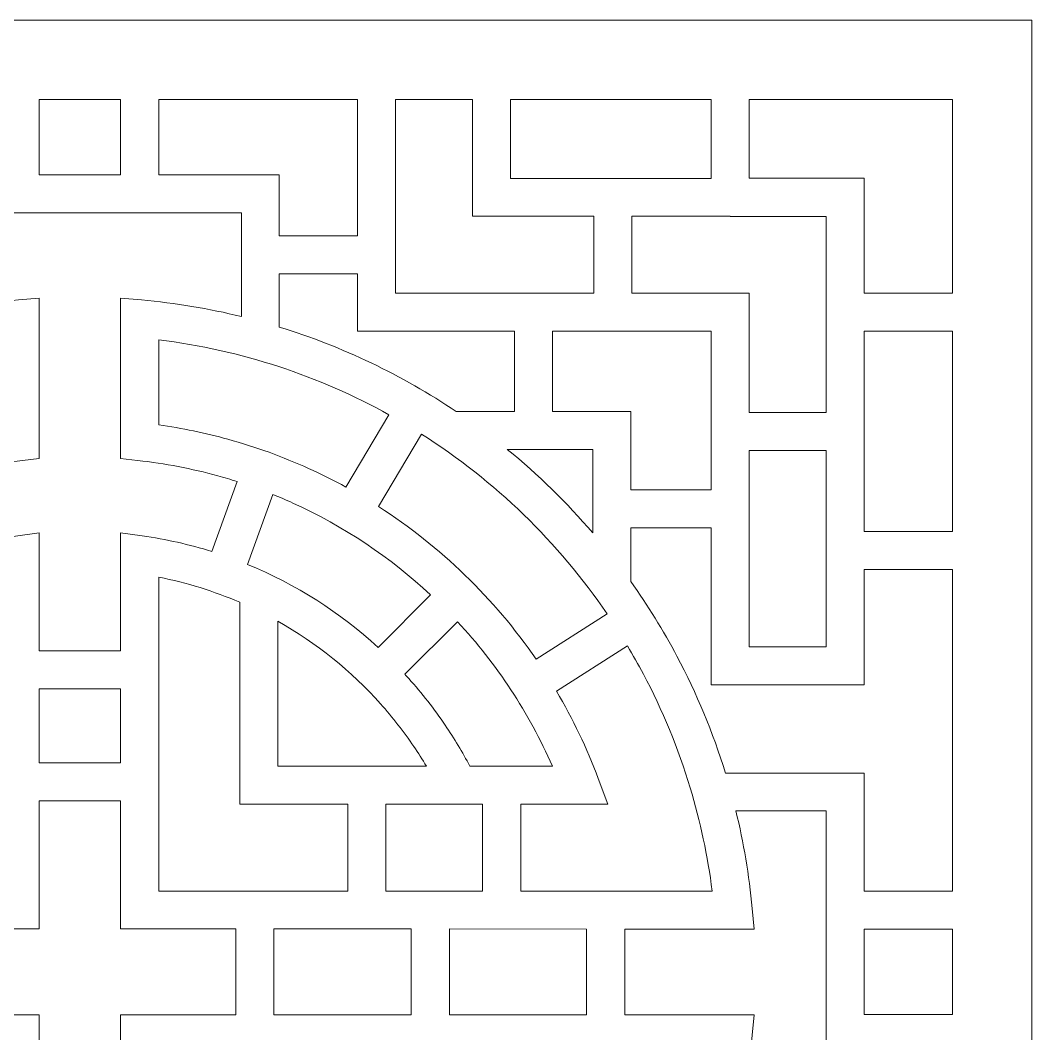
# Model space of a CAD drawing. Header units: centimetres. Extents: x -27.5 to -14.8, y 3.4 to 9.5.
# Drawn here: x -24.646 to -21.411, y 6.257 to 9.5 of the extents above; entities that cross this region are included whole.
import ezdxf

# ---------------------------------------------------------------- set-up
doc = ezdxf.new("R2010")
doc.units = ezdxf.units.CM
doc.header["$MEASUREMENT"] = 0
doc.layers.add('layer 1', color=7, linetype='Continuous')

msp = doc.modelspace()

# ---------------------------------------------------------------- linework, layer by layer
at = {"layer": 'layer 1', "color": 250, "lineweight": 9}
for points, knots in [([(-27.5, 9.5), (-27.5, 9.5), (-21.41051, 9.5), (-21.41051, 9.5), (-21.41051, 9.5), (-21.41051, 9.5), (-21.41051, 3.41051), (-21.41051, 3.41051), (-21.41051, 3.41051), (-21.41051, 3.41051), (-27.5, 3.41051), (-27.5, 3.41051), (-27.5, 3.41051), (-27.5, 3.41051), (-27.5, 9.5), (-27.5, 9.5)], [0, 0, 0, 0, 0.2, 0.2, 0.2, 0.2, 0.4, 0.4, 0.4, 0.4, 0.6, 0.6, 0.6, 0.6, 1, 1, 1, 1]), ([(-24.58539, 9.24627), (-24.58539, 9.24627), (-24.58539, 9.00568), (-24.58539, 9.00568), (-24.58539, 9.00568), (-24.58539, 9.00568), (-24.32511, 9.00568), (-24.32511, 9.00568), (-24.32511, 9.00568), (-24.32511, 9.00568), (-24.32511, 9.24627), (-24.32511, 9.24627), (-24.32511, 9.24627), (-24.32511, 9.24627), (-24.58539, 9.24627), (-24.58539, 9.24627)], [0, 0, 0, 0, 0.2, 0.2, 0.2, 0.2, 0.4, 0.4, 0.4, 0.4, 0.6, 0.6, 0.6, 0.6, 1, 1, 1, 1]), ([(-24.20332, 9.24627), (-24.20332, 9.24627), (-24.20332, 9.00568), (-24.20332, 9.00568), (-24.20332, 9.00568), (-24.20332, 9.00568), (-23.87824, 9.00568), (-23.87824, 9.00568), (-23.87824, 9.00568), (-23.87824, 9.00568), (-23.81758, 9.00568), (-23.81758, 9.00568), (-23.81758, 9.00568), (-23.81758, 9.00568), (-23.81758, 8.94478), (-23.81758, 8.94478), (-23.81758, 8.94478), (-23.81758, 8.94478), (-23.81758, 8.81064), (-23.81758, 8.81064), (-23.81758, 8.81064), (-23.81758, 8.81064), (-23.56751, 8.81064), (-23.56751, 8.81064), (-23.56751, 8.81064), (-23.56751, 8.81064), (-23.56751, 8.93348), (-23.56751, 8.93348), (-23.56751, 8.93348), (-23.56751, 8.93348), (-23.56728, 8.93348), (-23.56728, 8.93348), (-23.56728, 8.93348), (-23.56728, 8.93348), (-23.56728, 9.24627), (-23.56728, 9.24627), (-23.56728, 9.24627), (-23.56728, 9.24627), (-24.20332, 9.24627), (-24.20332, 9.24627)], [0, 0, 0, 0, 0.0909091, 0.0909091, 0.0909091, 0.0909091, 0.1818182, 0.1818182, 0.1818182, 0.1818182, 0.2727273, 0.2727273, 0.2727273, 0.2727273, 0.3636364, 0.3636364, 0.3636364, 0.3636364, 0.4545455, 0.4545455, 0.4545455, 0.4545455, 0.5454545, 0.5454545, 0.5454545, 0.5454545, 0.6363636, 0.6363636, 0.6363636, 0.6363636, 0.7272727, 0.7272727, 0.7272727, 0.7272727, 0.8181818, 0.8181818, 0.8181818, 0.8181818, 1, 1, 1, 1]), ([(-23.44596, 9.24627), (-23.44596, 9.24627), (-23.44596, 8.93348), (-23.44596, 8.93348), (-23.44596, 8.93348), (-23.44596, 8.93348), (-23.44572, 8.93348), (-23.44572, 8.93348), (-23.44572, 8.93348), (-23.44572, 8.93348), (-23.44572, 8.62689), (-23.44572, 8.62689), (-23.44572, 8.62689), (-23.44572, 8.62689), (-23.13913, 8.62689), (-23.13913, 8.62689), (-23.13913, 8.62689), (-23.13913, 8.62689), (-23.13913, 8.62665), (-23.13913, 8.62665), (-23.13913, 8.62665), (-23.13913, 8.62665), (-22.81155, 8.62665), (-22.81155, 8.62665), (-22.81155, 8.62665), (-22.81155, 8.62665), (-22.81155, 8.87283), (-22.81155, 8.87283), (-22.81155, 8.87283), (-22.81155, 8.87283), (-23.13913, 8.87283), (-23.13913, 8.87283), (-23.13913, 8.87283), (-23.13913, 8.87283), (-23.19979, 8.87283), (-23.19979, 8.87283), (-23.19979, 8.87283), (-23.19979, 8.87283), (-23.19979, 8.93348), (-23.19979, 8.93348), (-23.19979, 8.93348), (-23.19979, 8.93348), (-23.19979, 9.24627), (-23.19979, 9.24627), (-23.19979, 9.24627), (-23.19979, 9.24627), (-23.44596, 9.24627), (-23.44596, 9.24627)], [0, 0, 0, 0, 0.0769231, 0.0769231, 0.0769231, 0.0769231, 0.1538462, 0.1538462, 0.1538462, 0.1538462, 0.2307692, 0.2307692, 0.2307692, 0.2307692, 0.3076923, 0.3076923, 0.3076923, 0.3076923, 0.3846154, 0.3846154, 0.3846154, 0.3846154, 0.4615385, 0.4615385, 0.4615385, 0.4615385, 0.5384615, 0.5384615, 0.5384615, 0.5384615, 0.6153846, 0.6153846, 0.6153846, 0.6153846, 0.6923077, 0.6923077, 0.6923077, 0.6923077, 0.7692308, 0.7692308, 0.7692308, 0.7692308, 0.8461538, 0.8461538, 0.8461538, 0.8461538, 1, 1, 1, 1]), ([(-23.07847, 9.24627), (-23.07847, 9.24627), (-23.07847, 8.99414), (-23.07847, 8.99414), (-23.07847, 8.99414), (-23.07847, 8.99414), (-22.43588, 8.99414), (-22.43588, 8.99414), (-22.43588, 8.99414), (-22.43588, 8.99414), (-22.43588, 8.99438), (-22.43588, 8.99438), (-22.43588, 8.99438), (-22.43588, 8.99438), (-22.43564, 8.99438), (-22.43564, 8.99438), (-22.43564, 8.99438), (-22.43564, 8.99438), (-22.43564, 9.24627), (-22.43564, 9.24627), (-22.43564, 9.24627), (-22.43564, 9.24627), (-23.07847, 9.24627), (-23.07847, 9.24627)], [0, 0, 0, 0, 0.1428571, 0.1428571, 0.1428571, 0.1428571, 0.2857143, 0.2857143, 0.2857143, 0.2857143, 0.4285714, 0.4285714, 0.4285714, 0.4285714, 0.5714286, 0.5714286, 0.5714286, 0.5714286, 0.7142857, 0.7142857, 0.7142857, 0.7142857, 1, 1, 1, 1]), ([(-22.31433, 9.24627), (-22.31433, 9.24627), (-22.31433, 8.99438), (-22.31433, 8.99438), (-22.31433, 8.99438), (-22.31433, 8.99438), (-22.0075, 8.99438), (-22.0075, 8.99438), (-22.0075, 8.99438), (-22.0075, 8.99438), (-21.9466, 8.99438), (-21.9466, 8.99438), (-21.9466, 8.99438), (-21.9466, 8.99438), (-21.9466, 8.93348), (-21.9466, 8.93348), (-21.9466, 8.93348), (-21.9466, 8.93348), (-21.9466, 8.62689), (-21.9466, 8.62689), (-21.9466, 8.62689), (-21.9466, 8.62689), (-21.66424, 8.62689), (-21.66424, 8.62689), (-21.66424, 8.62689), (-21.66424, 8.62689), (-21.66424, 9.24627), (-21.66424, 9.24627), (-21.66424, 9.24627), (-21.66424, 9.24627), (-22.31433, 9.24627), (-22.31433, 9.24627)], [0, 0, 0, 0, 0.1111111, 0.1111111, 0.1111111, 0.1111111, 0.2222222, 0.2222222, 0.2222222, 0.2222222, 0.3333333, 0.3333333, 0.3333333, 0.3333333, 0.4444444, 0.4444444, 0.4444444, 0.4444444, 0.5555556, 0.5555556, 0.5555556, 0.5555556, 0.6666667, 0.6666667, 0.6666667, 0.6666667, 0.7777778, 0.7777778, 0.7777778, 0.7777778, 1, 1, 1, 1]), ([(-23.93889, 8.55202), (-23.93889, 8.55202), (-23.93889, 8.88389), (-23.93889, 8.88389), (-23.93889, 8.88389), (-23.93889, 8.88389), (-24.97161, 8.88389), (-24.97161, 8.88389), (-24.97161, 8.88389), (-24.97161, 8.88389), (-24.97161, 8.55202), (-24.97161, 8.55202), (-24.97161, 8.55202), (-24.86766, 8.57747), (-24.76077, 8.59547), (-24.65152, 8.60527), (-24.65152, 8.60527), (-24.65152, 8.60527), (-24.58539, 8.6112), (-24.58539, 8.6112), (-24.58539, 8.6112), (-24.58539, 8.6112), (-24.58539, 8.54485), (-24.58539, 8.54485), (-24.58539, 8.54485), (-24.58539, 8.54485), (-24.58539, 8.15213), (-24.58539, 8.15213), (-24.58539, 8.15213), (-24.58539, 8.15213), (-24.58539, 8.09774), (-24.58539, 8.09774), (-24.58539, 8.09774), (-24.58539, 8.09774), (-24.63962, 8.09171), (-24.63962, 8.09171), (-24.63962, 8.09171), (-24.63962, 8.09171), (-24.63968, 8.09171), (-24.63968, 8.09171), (-24.63968, 8.09171), (-24.72765, 8.08197), (-24.81324, 8.06542), (-24.89591, 8.04258), (-24.89591, 8.04258), (-24.91673, 8.03683), (-24.93741, 8.03067), (-24.95793, 8.0241), (-24.95793, 8.0241), (-24.95793, 8.0241), (-24.8772, 7.80023), (-24.8772, 7.80023), (-24.8772, 7.80023), (-24.8053, 7.82271), (-24.73094, 7.8396), (-24.65461, 7.85035), (-24.65461, 7.85035), (-24.65461, 7.85035), (-24.58539, 7.86011), (-24.58539, 7.86011), (-24.58539, 7.86011), (-24.58539, 7.86011), (-24.58539, 7.79017), (-24.58539, 7.79017), (-24.58539, 7.79017), (-24.58539, 7.79017), (-24.58539, 7.48234), (-24.58539, 7.48234), (-24.58539, 7.48234), (-24.58539, 7.48234), (-24.32511, 7.48234), (-24.32511, 7.48234), (-24.32511, 7.48234), (-24.32511, 7.48234), (-24.32511, 7.79017), (-24.32511, 7.79017), (-24.32511, 7.79017), (-24.32511, 7.79017), (-24.32511, 7.86011), (-24.32511, 7.86011), (-24.32511, 7.86011), (-24.32511, 7.86011), (-24.25589, 7.85035), (-24.25589, 7.85035), (-24.25589, 7.85035), (-24.17956, 7.8396), (-24.1052, 7.82271), (-24.03331, 7.80023), (-24.03331, 7.80023), (-24.03331, 7.80023), (-23.95257, 8.02411), (-23.95257, 8.02411), (-23.95257, 8.02411), (-23.9731, 8.03067), (-23.99378, 8.03683), (-24.0146, 8.04258), (-24.0146, 8.04258), (-24.09726, 8.06542), (-24.18285, 8.08197), (-24.27083, 8.09171), (-24.27083, 8.09171), (-24.27083, 8.09171), (-24.27088, 8.09171), (-24.27088, 8.09171), (-24.27088, 8.09171), (-24.27088, 8.09171), (-24.32511, 8.09774), (-24.32511, 8.09774), (-24.32511, 8.09774), (-24.32511, 8.09774), (-24.32511, 8.15213), (-24.32511, 8.15213), (-24.32511, 8.15213), (-24.32511, 8.15213), (-24.32511, 8.54485), (-24.32511, 8.54485), (-24.32511, 8.54485), (-24.32511, 8.54485), (-24.32511, 8.6112), (-24.32511, 8.6112), (-24.32511, 8.6112), (-24.32511, 8.6112), (-24.25899, 8.60527), (-24.25899, 8.60527), (-24.25899, 8.60527), (-24.14973, 8.59547), (-24.04285, 8.57748), (-23.93889, 8.55202)], [0, 0, 0, 0, 0.030303, 0.030303, 0.030303, 0.030303, 0.0606061, 0.0606061, 0.0606061, 0.0606061, 0.0909091, 0.0909091, 0.0909091, 0.0909091, 0.1212121, 0.1212121, 0.1212121, 0.1212121, 0.1515152, 0.1515152, 0.1515152, 0.1515152, 0.1818182, 0.1818182, 0.1818182, 0.1818182, 0.2121212, 0.2121212, 0.2121212, 0.2121212, 0.2424242, 0.2424242, 0.2424242, 0.2424242, 0.2727273, 0.2727273, 0.2727273, 0.2727273, 0.3030303, 0.3030303, 0.3030303, 0.3030303, 0.3333333, 0.3333333, 0.3333333, 0.3333333, 0.3636364, 0.3636364, 0.3636364, 0.3636364, 0.3939394, 0.3939394, 0.3939394, 0.3939394, 0.4242424, 0.4242424, 0.4242424, 0.4242424, 0.4545455, 0.4545455, 0.4545455, 0.4545455, 0.4848485, 0.4848485, 0.4848485, 0.4848485, 0.5151515, 0.5151515, 0.5151515, 0.5151515, 0.5454545, 0.5454545, 0.5454545, 0.5454545, 0.5757576, 0.5757576, 0.5757576, 0.5757576, 0.6060606, 0.6060606, 0.6060606, 0.6060606, 0.6363636, 0.6363636, 0.6363636, 0.6363636, 0.6666667, 0.6666667, 0.6666667, 0.6666667, 0.6969697, 0.6969697, 0.6969697, 0.6969697, 0.7272727, 0.7272727, 0.7272727, 0.7272727, 0.7575758, 0.7575758, 0.7575758, 0.7575758, 0.7878788, 0.7878788, 0.7878788, 0.7878788, 0.8181818, 0.8181818, 0.8181818, 0.8181818, 0.8484848, 0.8484848, 0.8484848, 0.8484848, 0.8787879, 0.8787879, 0.8787879, 0.8787879, 0.9090909, 0.9090909, 0.9090909, 0.9090909, 0.9393939, 0.9393939, 0.9393939, 0.9393939, 1, 1, 1, 1]), ([(-22.31409, 8.24482), (-22.31409, 8.24482), (-22.06839, 8.24482), (-22.06839, 8.24482), (-22.06839, 8.24482), (-22.06839, 8.24482), (-22.06839, 8.566), (-22.06839, 8.566), (-22.06839, 8.566), (-22.06839, 8.566), (-22.06839, 8.87259), (-22.06839, 8.87259), (-22.06839, 8.87259), (-22.06839, 8.87259), (-22.37498, 8.87259), (-22.37498, 8.87259), (-22.37498, 8.87259), (-22.37498, 8.87259), (-22.37498, 8.87282), (-22.37498, 8.87282), (-22.37498, 8.87282), (-22.37498, 8.87282), (-22.68976, 8.87283), (-22.68976, 8.87283), (-22.68976, 8.87283), (-22.68976, 8.87283), (-22.68976, 8.62666), (-22.68976, 8.62666), (-22.68976, 8.62666), (-22.68976, 8.62666), (-22.37498, 8.62666), (-22.37498, 8.62666), (-22.37498, 8.62666), (-22.37498, 8.62666), (-22.31409, 8.62666), (-22.31409, 8.62666), (-22.31409, 8.62666), (-22.31409, 8.62666), (-22.31409, 8.566), (-22.31409, 8.566), (-22.31409, 8.566), (-22.31409, 8.566), (-22.31409, 8.24482), (-22.31409, 8.24482)], [0, 0, 0, 0, 0.0833333, 0.0833333, 0.0833333, 0.0833333, 0.1666667, 0.1666667, 0.1666667, 0.1666667, 0.25, 0.25, 0.25, 0.25, 0.3333333, 0.3333333, 0.3333333, 0.3333333, 0.4166667, 0.4166667, 0.4166667, 0.4166667, 0.5, 0.5, 0.5, 0.5, 0.5833333, 0.5833333, 0.5833333, 0.5833333, 0.6666667, 0.6666667, 0.6666667, 0.6666667, 0.75, 0.75, 0.75, 0.75, 0.8333333, 0.8333333, 0.8333333, 0.8333333, 1, 1, 1, 1]), ([(-23.81758, 8.68885), (-23.81758, 8.68885), (-23.81758, 8.51855), (-23.81758, 8.51855), (-23.81758, 8.51855), (-23.61458, 8.456), (-23.42436, 8.36433), (-23.25178, 8.24842), (-23.25178, 8.24842), (-23.25178, 8.24842), (-23.06556, 8.24842), (-23.06556, 8.24842), (-23.06556, 8.24842), (-23.06556, 8.24842), (-23.06556, 8.50534), (-23.06556, 8.50534), (-23.06556, 8.50534), (-23.06556, 8.50534), (-23.13913, 8.50534), (-23.13913, 8.50534), (-23.13913, 8.50534), (-23.13913, 8.50534), (-23.13913, 8.5051), (-23.13913, 8.5051), (-23.13913, 8.5051), (-23.13913, 8.5051), (-23.50662, 8.5051), (-23.50662, 8.5051), (-23.50662, 8.5051), (-23.50662, 8.5051), (-23.50662, 8.5051), (-23.50662, 8.5051), (-23.50662, 8.5051), (-23.50662, 8.5051), (-23.56751, 8.5051), (-23.56751, 8.5051), (-23.56751, 8.5051), (-23.56751, 8.5051), (-23.56751, 8.56599), (-23.56751, 8.56599), (-23.56751, 8.56599), (-23.56751, 8.56599), (-23.56751, 8.68885), (-23.56751, 8.68885), (-23.56751, 8.68885), (-23.56751, 8.68885), (-23.81758, 8.68885), (-23.81758, 8.68885)], [0, 0, 0, 0, 0.0769231, 0.0769231, 0.0769231, 0.0769231, 0.1538462, 0.1538462, 0.1538462, 0.1538462, 0.2307692, 0.2307692, 0.2307692, 0.2307692, 0.3076923, 0.3076923, 0.3076923, 0.3076923, 0.3846154, 0.3846154, 0.3846154, 0.3846154, 0.4615385, 0.4615385, 0.4615385, 0.4615385, 0.5384615, 0.5384615, 0.5384615, 0.5384615, 0.6153846, 0.6153846, 0.6153846, 0.6153846, 0.6923077, 0.6923077, 0.6923077, 0.6923077, 0.7692308, 0.7692308, 0.7692308, 0.7692308, 0.8461538, 0.8461538, 0.8461538, 0.8461538, 1, 1, 1, 1]), ([(-22.43588, 8.50534), (-22.43588, 8.50534), (-22.94377, 8.50534), (-22.94377, 8.50534), (-22.94377, 8.50534), (-22.94377, 8.50534), (-22.94377, 8.24842), (-22.94377, 8.24842), (-22.94377, 8.24842), (-22.94377, 8.24842), (-22.75381, 8.24842), (-22.75381, 8.24842), (-22.75381, 8.24842), (-22.75381, 8.24842), (-22.69315, 8.24842), (-22.69315, 8.24842), (-22.69315, 8.24842), (-22.69315, 8.24842), (-22.69315, 8.18776), (-22.69315, 8.18776), (-22.69315, 8.18776), (-22.69315, 8.18776), (-22.69315, 7.9978), (-22.69315, 7.9978), (-22.69315, 7.9978), (-22.69315, 7.9978), (-22.43588, 7.9978), (-22.43588, 7.9978), (-22.43588, 7.9978), (-22.43588, 7.9978), (-22.43588, 8.50534), (-22.43588, 8.50534)], [0, 0, 0, 0, 0.1111111, 0.1111111, 0.1111111, 0.1111111, 0.2222222, 0.2222222, 0.2222222, 0.2222222, 0.3333333, 0.3333333, 0.3333333, 0.3333333, 0.4444444, 0.4444444, 0.4444444, 0.4444444, 0.5555556, 0.5555556, 0.5555556, 0.5555556, 0.6666667, 0.6666667, 0.6666667, 0.6666667, 0.7777778, 0.7777778, 0.7777778, 0.7777778, 1, 1, 1, 1]), ([(-21.66424, 8.50511), (-21.66424, 8.50511), (-21.9466, 8.50511), (-21.9466, 8.50511), (-21.9466, 8.50511), (-21.9466, 8.50511), (-21.9466, 7.86468), (-21.9466, 7.86468), (-21.9466, 7.86468), (-21.9466, 7.86468), (-21.66424, 7.86468), (-21.66424, 7.86468), (-21.66424, 7.86468), (-21.66424, 7.86468), (-21.66424, 8.50511), (-21.66424, 8.50511)], [0, 0, 0, 0, 0.2, 0.2, 0.2, 0.2, 0.4, 0.4, 0.4, 0.4, 0.6, 0.6, 0.6, 0.6, 1, 1, 1, 1]), ([(-23.46696, 8.23798), (-23.69008, 8.36182), (-23.93887, 8.44499), (-24.20332, 8.47741), (-24.20332, 8.47741), (-24.20332, 8.47741), (-24.20332, 8.2057), (-24.20332, 8.2057), (-24.20332, 8.2057), (-24.1282, 8.19501), (-24.0544, 8.17955), (-23.98225, 8.15961), (-23.98225, 8.15961), (-23.89279, 8.13491), (-23.80653, 8.10353), (-23.72405, 8.06609), (-23.72405, 8.06609), (-23.68334, 8.04761), (-23.64346, 8.02762), (-23.60447, 8.00621), (-23.60447, 8.00621), (-23.60447, 8.00621), (-23.46696, 8.23798), (-23.46696, 8.23798)], [0, 0, 0, 0, 0.1428571, 0.1428571, 0.1428571, 0.1428571, 0.2857143, 0.2857143, 0.2857143, 0.2857143, 0.4285714, 0.4285714, 0.4285714, 0.4285714, 0.5714286, 0.5714286, 0.5714286, 0.5714286, 0.7142857, 0.7142857, 0.7142857, 0.7142857, 1, 1, 1, 1]), ([(-22.76881, 7.60051), (-22.9253, 7.83034), (-23.12757, 8.02648), (-23.36246, 8.17585), (-23.36246, 8.17585), (-23.36246, 8.17585), (-23.49999, 7.94405), (-23.49999, 7.94405), (-23.49999, 7.94405), (-23.30129, 7.81642), (-23.12979, 7.6501), (-22.99613, 7.45571), (-22.99613, 7.45571), (-22.99613, 7.45571), (-22.76881, 7.60051), (-22.76881, 7.60051)], [0, 0, 0, 0, 0.2, 0.2, 0.2, 0.2, 0.4, 0.4, 0.4, 0.4, 0.6, 0.6, 0.6, 0.6, 1, 1, 1, 1]), ([(-22.81447, 8.12711), (-22.81447, 8.12711), (-23.08827, 8.1271), (-23.08827, 8.1271), (-23.08827, 8.1271), (-22.98928, 8.04617), (-22.89765, 7.9566), (-22.81447, 7.85957), (-22.81447, 7.85957), (-22.81447, 7.85957), (-22.81447, 8.12711), (-22.81447, 8.12711)], [0, 0, 0, 0, 0.25, 0.25, 0.25, 0.25, 0.5, 0.5, 0.5, 0.5, 1, 1, 1, 1]), ([(-22.06839, 8.12303), (-22.06839, 8.12303), (-22.31409, 8.12303), (-22.31409, 8.12303), (-22.31409, 8.12303), (-22.31409, 8.12303), (-22.31409, 7.49526), (-22.31409, 7.49526), (-22.31409, 7.49526), (-22.31409, 7.49526), (-22.06839, 7.49526), (-22.06839, 7.49526), (-22.06839, 7.49526), (-22.06839, 7.49526), (-22.06839, 8.12303), (-22.06839, 8.12303)], [0, 0, 0, 0, 0.2, 0.2, 0.2, 0.2, 0.4, 0.4, 0.4, 0.4, 0.6, 0.6, 0.6, 0.6, 1, 1, 1, 1]), ([(-23.91922, 7.75906), (-23.7643, 7.69542), (-23.62322, 7.60498), (-23.50175, 7.49351), (-23.50175, 7.49351), (-23.50175, 7.49351), (-23.33349, 7.66177), (-23.33349, 7.66177), (-23.33349, 7.66177), (-23.46274, 7.78182), (-23.6113, 7.88137), (-23.774, 7.95524), (-23.774, 7.95524), (-23.79529, 7.96491), (-23.8168, 7.97413), (-23.8385, 7.98289), (-23.8385, 7.98289), (-23.8385, 7.98289), (-23.91922, 7.75906), (-23.91922, 7.75906)], [0, 0, 0, 0, 0.1666667, 0.1666667, 0.1666667, 0.1666667, 0.3333333, 0.3333333, 0.3333333, 0.3333333, 0.5, 0.5, 0.5, 0.5, 0.6666667, 0.6666667, 0.6666667, 0.6666667, 1, 1, 1, 1]), ([(-21.66424, 7.74289), (-21.66424, 7.74289), (-21.9466, 7.74289), (-21.9466, 7.74289), (-21.9466, 7.74289), (-21.9466, 7.74289), (-21.9466, 7.43436), (-21.9466, 7.43436), (-21.9466, 7.43436), (-21.9466, 7.43436), (-21.9466, 7.37347), (-21.9466, 7.37347), (-21.9466, 7.37347), (-21.9466, 7.37347), (-22.0075, 7.37347), (-22.0075, 7.37347), (-22.0075, 7.37347), (-22.0075, 7.37347), (-22.37498, 7.37347), (-22.37498, 7.37347), (-22.37498, 7.37347), (-22.37498, 7.37347), (-22.43588, 7.37347), (-22.43588, 7.37347), (-22.43588, 7.37347), (-22.43588, 7.37347), (-22.43588, 7.43436), (-22.43588, 7.43436), (-22.43588, 7.43436), (-22.43588, 7.43436), (-22.43588, 7.87601), (-22.43588, 7.87601), (-22.43588, 7.87601), (-22.43588, 7.87601), (-22.69315, 7.87601), (-22.69315, 7.87601), (-22.69315, 7.87601), (-22.69315, 7.87601), (-22.69316, 7.70437), (-22.69316, 7.70437), (-22.69316, 7.70437), (-22.63892, 7.62807), (-22.58946, 7.54814), (-22.54534, 7.46494), (-22.54534, 7.46494), (-22.48255, 7.34653), (-22.43046, 7.22165), (-22.39037, 7.09157), (-22.39037, 7.09157), (-22.39037, 7.09157), (-22.0075, 7.09157), (-22.0075, 7.09157), (-22.0075, 7.09157), (-22.0075, 7.09157), (-21.9466, 7.09157), (-21.9466, 7.09157), (-21.9466, 7.09157), (-21.9466, 7.09157), (-21.9466, 7.03092), (-21.9466, 7.03092), (-21.9466, 7.03092), (-21.9466, 7.03092), (-21.9466, 6.71383), (-21.9466, 6.71383), (-21.9466, 6.71383), (-21.9466, 6.71383), (-21.66424, 6.71383), (-21.66424, 6.71383), (-21.66424, 6.71383), (-21.66424, 6.71383), (-21.66424, 7.74289), (-21.66424, 7.74289)], [0, 0, 0, 0, 0.0526316, 0.0526316, 0.0526316, 0.0526316, 0.1052632, 0.1052632, 0.1052632, 0.1052632, 0.1578947, 0.1578947, 0.1578947, 0.1578947, 0.2105263, 0.2105263, 0.2105263, 0.2105263, 0.2631579, 0.2631579, 0.2631579, 0.2631579, 0.3157895, 0.3157895, 0.3157895, 0.3157895, 0.3684211, 0.3684211, 0.3684211, 0.3684211, 0.4210526, 0.4210526, 0.4210526, 0.4210526, 0.4736842, 0.4736842, 0.4736842, 0.4736842, 0.5263158, 0.5263158, 0.5263158, 0.5263158, 0.5789474, 0.5789474, 0.5789474, 0.5789474, 0.6315789, 0.6315789, 0.6315789, 0.6315789, 0.6842105, 0.6842105, 0.6842105, 0.6842105, 0.7368421, 0.7368421, 0.7368421, 0.7368421, 0.7894737, 0.7894737, 0.7894737, 0.7894737, 0.8421053, 0.8421053, 0.8421053, 0.8421053, 0.8947368, 0.8947368, 0.8947368, 0.8947368, 1, 1, 1, 1]), ([(-23.59832, 6.71388), (-23.59832, 6.71388), (-23.59832, 6.99164), (-23.59832, 6.99164), (-23.59832, 6.99164), (-23.59832, 6.99164), (-23.88303, 6.99164), (-23.88303, 6.99164), (-23.88303, 6.99164), (-23.88303, 6.99164), (-23.94392, 6.99164), (-23.94392, 6.99164), (-23.94392, 6.99164), (-23.94392, 6.99164), (-23.94392, 7.05254), (-23.94392, 7.05254), (-23.94392, 7.05254), (-23.94392, 7.05254), (-23.94392, 7.63773), (-23.94392, 7.63773), (-23.94392, 7.63773), (-24.02629, 7.67329), (-24.11312, 7.7005), (-24.20332, 7.71829), (-24.20332, 7.71829), (-24.20332, 7.71829), (-24.20332, 6.71402), (-24.20332, 6.71402), (-24.20332, 6.71402), (-24.20332, 6.71402), (-23.59832, 6.71388), (-23.59832, 6.71388)], [0, 0, 0, 0, 0.1111111, 0.1111111, 0.1111111, 0.1111111, 0.2222222, 0.2222222, 0.2222222, 0.2222222, 0.3333333, 0.3333333, 0.3333333, 0.3333333, 0.4444444, 0.4444444, 0.4444444, 0.4444444, 0.5555556, 0.5555556, 0.5555556, 0.5555556, 0.6666667, 0.6666667, 0.6666667, 0.6666667, 0.7777778, 0.7777778, 0.7777778, 0.7777778, 1, 1, 1, 1]), ([(-23.34717, 7.11343), (-23.3599, 7.13482), (-23.37317, 7.15571), (-23.38698, 7.1761), (-23.38698, 7.1761), (-23.41942, 7.22401), (-23.45505, 7.26966), (-23.49355, 7.31274), (-23.49355, 7.31274), (-23.58751, 7.41789), (-23.69848, 7.50749), (-23.82213, 7.57726), (-23.82213, 7.57726), (-23.82213, 7.57726), (-23.82213, 7.11343), (-23.82213, 7.11343), (-23.82213, 7.11343), (-23.82213, 7.11343), (-23.34717, 7.11343), (-23.34717, 7.11343)], [0, 0, 0, 0, 0.1666667, 0.1666667, 0.1666667, 0.1666667, 0.3333333, 0.3333333, 0.3333333, 0.3333333, 0.5, 0.5, 0.5, 0.5, 0.6666667, 0.6666667, 0.6666667, 0.6666667, 1, 1, 1, 1]), ([(-23.2866, 7.24413), (-23.25796, 7.20183), (-23.23168, 7.15821), (-23.20793, 7.11343), (-23.20793, 7.11343), (-23.20793, 7.11343), (-22.94411, 7.11343), (-22.94411, 7.11343), (-22.94411, 7.11343), (-23.01888, 7.28464), (-23.12194, 7.44068), (-23.24738, 7.57567), (-23.24738, 7.57567), (-23.24738, 7.57567), (-23.41565, 7.4074), (-23.41565, 7.4074), (-23.41565, 7.4074), (-23.41146, 7.40283), (-23.40729, 7.39824), (-23.40316, 7.39362), (-23.40316, 7.39362), (-23.36111, 7.34657), (-23.32215, 7.29663), (-23.2866, 7.24413)], [0, 0, 0, 0, 0.1428571, 0.1428571, 0.1428571, 0.1428571, 0.2857143, 0.2857143, 0.2857143, 0.2857143, 0.4285714, 0.4285714, 0.4285714, 0.4285714, 0.5714286, 0.5714286, 0.5714286, 0.5714286, 0.7142857, 0.7142857, 0.7142857, 0.7142857, 1, 1, 1, 1]), ([(-23.04526, 6.99164), (-23.04526, 6.99164), (-23.04526, 6.71375), (-23.04526, 6.71375), (-23.04526, 6.71375), (-23.04526, 6.71375), (-22.43272, 6.71361), (-22.43272, 6.71361), (-22.43272, 6.71361), (-22.44703, 6.82637), (-22.47069, 6.93666), (-22.50291, 7.04366), (-22.50291, 7.04366), (-22.54125, 7.17096), (-22.59168, 7.29296), (-22.65286, 7.40832), (-22.65286, 7.40832), (-22.66901, 7.43878), (-22.68595, 7.46875), (-22.70357, 7.49827), (-22.70357, 7.49827), (-22.70357, 7.49827), (-22.93087, 7.35348), (-22.93087, 7.35348), (-22.93087, 7.35348), (-22.87851, 7.26489), (-22.83364, 7.17135), (-22.79716, 7.07371), (-22.79716, 7.07371), (-22.79716, 7.07371), (-22.76649, 6.99164), (-22.76649, 6.99164), (-22.76649, 6.99164), (-22.76649, 6.99164), (-22.85401, 6.99164), (-22.85401, 6.99164), (-22.85401, 6.99164), (-22.85401, 6.99164), (-23.04526, 6.99164), (-23.04526, 6.99164)], [0, 0, 0, 0, 0.0909091, 0.0909091, 0.0909091, 0.0909091, 0.1818182, 0.1818182, 0.1818182, 0.1818182, 0.2727273, 0.2727273, 0.2727273, 0.2727273, 0.3636364, 0.3636364, 0.3636364, 0.3636364, 0.4545455, 0.4545455, 0.4545455, 0.4545455, 0.5454545, 0.5454545, 0.5454545, 0.5454545, 0.6363636, 0.6363636, 0.6363636, 0.6363636, 0.7272727, 0.7272727, 0.7272727, 0.7272727, 0.8181818, 0.8181818, 0.8181818, 0.8181818, 1, 1, 1, 1]), ([(-24.32511, 7.36055), (-24.32511, 7.36055), (-24.58539, 7.36055), (-24.58539, 7.36055), (-24.58539, 7.36055), (-24.58539, 7.36055), (-24.58539, 7.12406), (-24.58539, 7.12406), (-24.58539, 7.12406), (-24.58539, 7.12406), (-24.32511, 7.12406), (-24.32511, 7.12406), (-24.32511, 7.12406), (-24.32511, 7.12406), (-24.32511, 7.36055), (-24.32511, 7.36055)], [0, 0, 0, 0, 0.2, 0.2, 0.2, 0.2, 0.4, 0.4, 0.4, 0.4, 0.6, 0.6, 0.6, 0.6, 1, 1, 1, 1]), ([(-23.95656, 6.31786), (-23.95656, 6.31786), (-23.95656, 6.59265), (-23.95656, 6.59265), (-23.95656, 6.59265), (-23.95656, 6.59265), (-24.26422, 6.59272), (-24.26422, 6.59272), (-24.26422, 6.59272), (-24.26422, 6.59272), (-24.32511, 6.59273), (-24.32511, 6.59273), (-24.32511, 6.59273), (-24.32511, 6.59273), (-24.32511, 6.65338), (-24.32511, 6.65338), (-24.32511, 6.65338), (-24.32511, 6.65338), (-24.32511, 7.00227), (-24.32511, 7.00227), (-24.32511, 7.00227), (-24.32511, 7.00227), (-24.58539, 7.00227), (-24.58539, 7.00227), (-24.58539, 7.00227), (-24.58539, 7.00227), (-24.58539, 6.65338), (-24.58539, 6.65338), (-24.58539, 6.65338), (-24.58539, 6.65338), (-24.58539, 6.59273), (-24.58539, 6.59273), (-24.58539, 6.59273), (-24.58539, 6.59273), (-24.64628, 6.59272), (-24.64628, 6.59272), (-24.64628, 6.59272), (-24.64628, 6.59272), (-24.95395, 6.59265), (-24.95395, 6.59265), (-24.95395, 6.59265), (-24.95395, 6.59265), (-24.95395, 6.31786), (-24.95395, 6.31786), (-24.95395, 6.31786), (-24.95395, 6.31786), (-24.64628, 6.31779), (-24.64628, 6.31779), (-24.64628, 6.31779), (-24.64628, 6.31779), (-24.58539, 6.31778), (-24.58539, 6.31778), (-24.58539, 6.31778), (-24.58539, 6.31778), (-24.58539, 6.25713), (-24.58539, 6.25713), (-24.58539, 6.25713), (-24.58539, 6.25713), (-24.58539, 5.90824), (-24.58539, 5.90824), (-24.58539, 5.90824), (-24.58539, 5.90824), (-24.32511, 5.90824), (-24.32511, 5.90824), (-24.32511, 5.90824), (-24.32511, 5.90824), (-24.32511, 6.25713), (-24.32511, 6.25713), (-24.32511, 6.25713), (-24.32511, 6.25713), (-24.32511, 6.31778), (-24.32511, 6.31778), (-24.32511, 6.31778), (-24.32511, 6.31778), (-24.26422, 6.31779), (-24.26422, 6.31779), (-24.26422, 6.31779), (-24.26422, 6.31779), (-23.95656, 6.31786), (-23.95656, 6.31786)], [0, 0, 0, 0, 0.047619, 0.047619, 0.047619, 0.047619, 0.0952381, 0.0952381, 0.0952381, 0.0952381, 0.1428571, 0.1428571, 0.1428571, 0.1428571, 0.1904762, 0.1904762, 0.1904762, 0.1904762, 0.2380952, 0.2380952, 0.2380952, 0.2380952, 0.2857143, 0.2857143, 0.2857143, 0.2857143, 0.3333333, 0.3333333, 0.3333333, 0.3333333, 0.3809524, 0.3809524, 0.3809524, 0.3809524, 0.4285714, 0.4285714, 0.4285714, 0.4285714, 0.4761905, 0.4761905, 0.4761905, 0.4761905, 0.5238095, 0.5238095, 0.5238095, 0.5238095, 0.5714286, 0.5714286, 0.5714286, 0.5714286, 0.6190476, 0.6190476, 0.6190476, 0.6190476, 0.6666667, 0.6666667, 0.6666667, 0.6666667, 0.7142857, 0.7142857, 0.7142857, 0.7142857, 0.7619048, 0.7619048, 0.7619048, 0.7619048, 0.8095238, 0.8095238, 0.8095238, 0.8095238, 0.8571429, 0.8571429, 0.8571429, 0.8571429, 0.9047619, 0.9047619, 0.9047619, 0.9047619, 1, 1, 1, 1]), ([(-23.16705, 6.71378), (-23.16705, 6.71378), (-23.16705, 6.99164), (-23.16705, 6.99164), (-23.16705, 6.99164), (-23.16705, 6.99164), (-23.47653, 6.99164), (-23.47653, 6.99164), (-23.47653, 6.99164), (-23.47653, 6.99164), (-23.47653, 6.71385), (-23.47653, 6.71385), (-23.47653, 6.71385), (-23.47653, 6.71385), (-23.16705, 6.71378), (-23.16705, 6.71378)], [0, 0, 0, 0, 0.2, 0.2, 0.2, 0.2, 0.4, 0.4, 0.4, 0.4, 0.6, 0.6, 0.6, 0.6, 1, 1, 1, 1]), ([(-22.35688, 5.94025), (-22.35688, 5.94025), (-22.06839, 5.94025), (-22.06839, 5.94025), (-22.06839, 5.94025), (-22.06839, 5.94025), (-22.06839, 6.97026), (-22.06839, 6.97026), (-22.06839, 6.97026), (-22.06839, 6.97026), (-22.35688, 6.97026), (-22.35688, 6.97026), (-22.35688, 6.97026), (-22.33219, 6.86925), (-22.31458, 6.76514), (-22.3046, 6.65848), (-22.3046, 6.65848), (-22.3046, 6.65848), (-22.3046, 6.65824), (-22.3046, 6.65824), (-22.3046, 6.65824), (-22.3046, 6.65824), (-22.3046, 6.65817), (-22.3046, 6.65817), (-22.3046, 6.65817), (-22.3046, 6.65817), (-22.2987, 6.59227), (-22.2987, 6.59227), (-22.2987, 6.59227), (-22.2987, 6.59227), (-22.36502, 6.59228), (-22.36502, 6.59228), (-22.36502, 6.59228), (-22.36502, 6.59228), (-22.71253, 6.59236), (-22.71253, 6.59236), (-22.71253, 6.59236), (-22.71253, 6.59236), (-22.71253, 6.31815), (-22.71253, 6.31815), (-22.71253, 6.31815), (-22.71253, 6.31815), (-22.36502, 6.31823), (-22.36502, 6.31823), (-22.36502, 6.31823), (-22.36502, 6.31823), (-22.2987, 6.31825), (-22.2987, 6.31825), (-22.2987, 6.31825), (-22.2987, 6.31825), (-22.3046, 6.25234), (-22.3046, 6.25234), (-22.3046, 6.25234), (-22.3046, 6.25234), (-22.3046, 6.25227), (-22.3046, 6.25227), (-22.3046, 6.25227), (-22.3046, 6.25227), (-22.3046, 6.25203), (-22.3046, 6.25203), (-22.3046, 6.25203), (-22.31458, 6.14537), (-22.33219, 6.04126), (-22.35688, 5.94025)], [0, 0, 0, 0, 0.0588235, 0.0588235, 0.0588235, 0.0588235, 0.1176471, 0.1176471, 0.1176471, 0.1176471, 0.1764706, 0.1764706, 0.1764706, 0.1764706, 0.2352941, 0.2352941, 0.2352941, 0.2352941, 0.2941176, 0.2941176, 0.2941176, 0.2941176, 0.3529412, 0.3529412, 0.3529412, 0.3529412, 0.4117647, 0.4117647, 0.4117647, 0.4117647, 0.4705882, 0.4705882, 0.4705882, 0.4705882, 0.5294118, 0.5294118, 0.5294118, 0.5294118, 0.5882353, 0.5882353, 0.5882353, 0.5882353, 0.6470588, 0.6470588, 0.6470588, 0.6470588, 0.7058824, 0.7058824, 0.7058824, 0.7058824, 0.7647059, 0.7647059, 0.7647059, 0.7647059, 0.8235294, 0.8235294, 0.8235294, 0.8235294, 0.8823529, 0.8823529, 0.8823529, 0.8823529, 1, 1, 1, 1]), ([(-23.39544, 6.31799), (-23.39544, 6.31799), (-23.39544, 6.59252), (-23.39544, 6.59252), (-23.39544, 6.59252), (-23.39544, 6.59252), (-23.83477, 6.59262), (-23.83477, 6.59262), (-23.83477, 6.59262), (-23.83477, 6.59262), (-23.83477, 6.31789), (-23.83477, 6.31789), (-23.83477, 6.31789), (-23.83477, 6.31789), (-23.39544, 6.31799), (-23.39544, 6.31799)], [0, 0, 0, 0, 0.2, 0.2, 0.2, 0.2, 0.4, 0.4, 0.4, 0.4, 0.6, 0.6, 0.6, 0.6, 1, 1, 1, 1]), ([(-22.83432, 6.31812), (-22.83432, 6.31812), (-22.83432, 6.59239), (-22.83432, 6.59239), (-22.83432, 6.59239), (-22.83432, 6.59239), (-23.27365, 6.59249), (-23.27365, 6.59249), (-23.27365, 6.59249), (-23.27365, 6.59249), (-23.27365, 6.31802), (-23.27365, 6.31802), (-23.27365, 6.31802), (-23.27365, 6.31802), (-22.83432, 6.31812), (-22.83432, 6.31812)], [0, 0, 0, 0, 0.2, 0.2, 0.2, 0.2, 0.4, 0.4, 0.4, 0.4, 0.6, 0.6, 0.6, 0.6, 1, 1, 1, 1]), ([(-21.66424, 6.59204), (-21.66424, 6.59204), (-21.9466, 6.59204), (-21.9466, 6.59204), (-21.9466, 6.59204), (-21.9466, 6.59204), (-21.9466, 6.31847), (-21.9466, 6.31847), (-21.9466, 6.31847), (-21.9466, 6.31847), (-21.66424, 6.31847), (-21.66424, 6.31847), (-21.66424, 6.31847), (-21.66424, 6.31847), (-21.66424, 6.59204), (-21.66424, 6.59204)], [0, 0, 0, 0, 0.2, 0.2, 0.2, 0.2, 0.4, 0.4, 0.4, 0.4, 0.6, 0.6, 0.6, 0.6, 1, 1, 1, 1])]:
    msp.add_open_spline(points, degree=3, knots=knots, dxfattribs=at)

doc.saveas('drawing.dxf')
